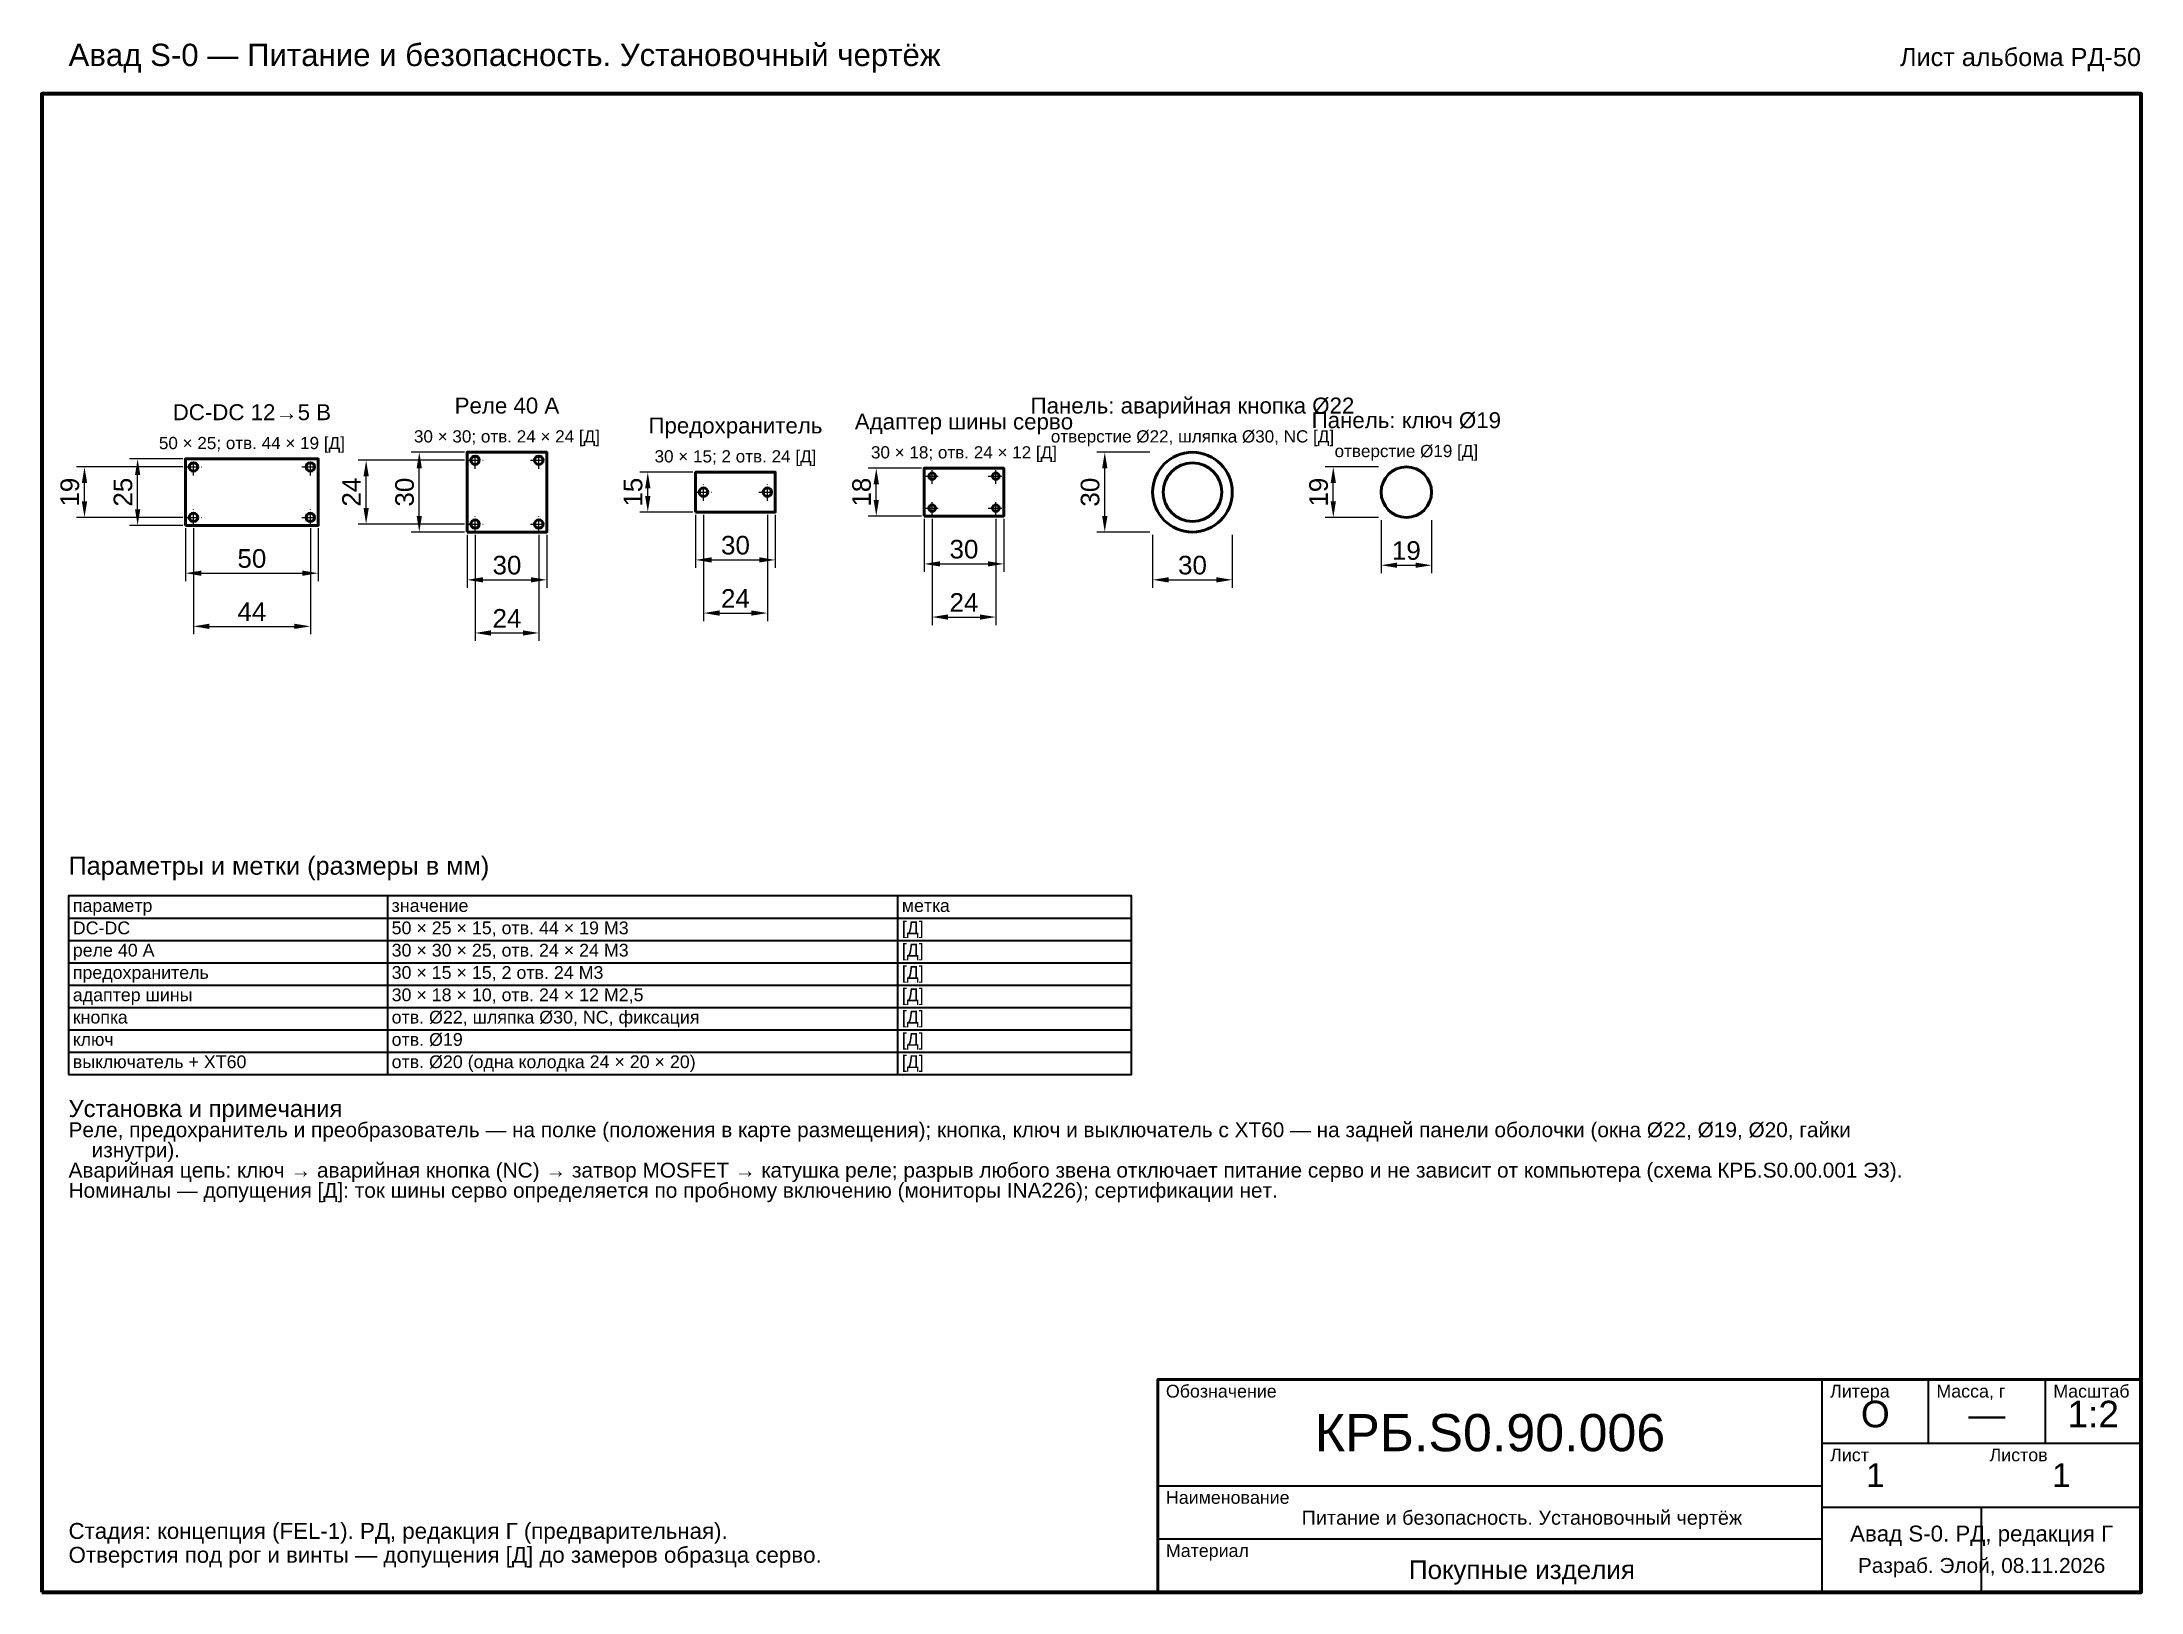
# Model space of a CAD drawing. Header units: millimetres. Extents: x 40 to 830, y 10 to 593.
import ezdxf
from ezdxf.enums import TextEntityAlignment as Align

# ---------------------------------------------------------------- set-up
doc = ezdxf.new("R2010")
doc.units = ezdxf.units.MM
doc.header["$LTSCALE"] = 2
doc.linetypes.add('DASHDOT', pattern=[3.556, 2.54, -0.508, 0, -0.508])
for name, color, linetype, lineweight in [('КОНТУР', 7, 'Continuous', 50), ('ОСИ', 1, 'DASHDOT', 18), ('ОТВЕРСТИЯ', 7, 'Continuous', 50), ('РАЗМЕРЫ', 5, 'Continuous', 18), ('РАМКА', 7, 'Continuous', 70), ('ТАБЛИЦА', 7, 'Continuous', 35), ('ТЕКСТ', 7, 'Continuous', 25)]:
    doc.layers.add(name, color=color, linetype=linetype, lineweight=lineweight)
doc.styles.add('GOST', font='arial.ttf')
doc.dimstyles.new('GOST', dxfattribs={"dimtxt": 7, "dimasz": 6, "dimexe": 3, "dimexo": 1, "dimgap": 2, "dimtad": 1, "dimdec": 1, "dimtxsty": 'GOST', "dimcen": 2.5, "dimclrd": 5, "dimclre": 5, "dimclrt": 5, "dimazin": 3, "dimtfac": 1, "dimtmove": 0, "dimatfit": 3, "dimlwd": 18, "dimlwe": 18})

msp = doc.modelspace()

# ---------------------------------------------------------------- linework, layer by layer
at = {"layer": 'КОНТУР', "lineweight": 50}
for points in [[(94, 411.5), (144, 411.5), (144, 436.5), (94, 436.5), (94, 411.5)], [(200, 409), (230, 409), (230, 439), (200, 439), (200, 409)], [(286, 416.5), (316, 416.5), (316, 431.5), (286, 431.5), (286, 416.5)], [(372, 415), (402, 415), (402, 433), (372, 433), (372, 415)]]:
    msp.add_lwpolyline(points, dxfattribs=at)
for centre, radius in [((473, 424), 15), ((553.5, 424), 9.5)]:
    msp.add_circle(centre, radius, dxfattribs=at)
at = {"layer": 'КОНТУР'}
for radius in [15, 11]:
    msp.add_circle((473, 424), radius, dxfattribs=at)
at = {"layer": 'ОСИ'}
for p, q in [((97, 430.3), (97, 436.7)), ((141, 430.3), (141, 436.7)), ((199.8, 436), (206.2, 436)), ((203, 432.8), (203, 439.2)), ((223.8, 436), (230.2, 436)), ((227, 432.8), (227, 439.2)), ((93.8, 433.5), (100.2, 433.5)), ((137.8, 433.5), (144.2, 433.5)), ((289, 420.8), (289, 427.2)), ((313, 420.8), (313, 427.2)), ((372.15, 430), (377.85, 430)), ((375, 427.15), (375, 432.85)), ((396.15, 430), (401.85, 430)), ((399, 427.15), (399, 432.85)), ((285.8, 424), (292.2, 424)), ((309.8, 424), (316.2, 424)), ((375, 415.15), (375, 420.85)), ((399, 415.15), (399, 420.85)), ((93.8, 414.5), (100.2, 414.5)), ((97, 411.3), (97, 417.7)), ((137.8, 414.5), (144.2, 414.5)), ((141, 411.3), (141, 417.7)), ((199.8, 412), (206.2, 412)), ((203, 408.8), (203, 415.2)), ((223.8, 412), (230.2, 412)), ((227, 408.8), (227, 415.2)), ((372.15, 418), (377.85, 418)), ((396.15, 418), (401.85, 418))]:
    msp.add_line(p, q, dxfattribs=at)
at = {"layer": 'ОТВЕРСТИЯ'}
for centre, radius in [((97, 433.5), 1.6), ((141, 433.5), 1.6), ((203, 436), 1.6), ((227, 436), 1.6), ((375, 430), 1.25), ((399, 430), 1.25), ((289, 424), 1.6), ((313, 424), 1.6), ((375, 418), 1.25), ((399, 418), 1.25), ((97, 414.5), 1.6), ((141, 414.5), 1.6), ((203, 412), 1.6), ((227, 412), 1.6)]:
    msp.add_circle(centre, radius, dxfattribs=at)
at = {"layer": 'РАМКА', "lineweight": 70}
msp.add_lwpolyline([(40, 10), (830, 10), (830, 574), (40, 574), (40, 10)], dxfattribs=at)
at = {"layer": 'ТАБЛИЦА'}
for p, q in [((170, 272), (170, 204.8)), ((362, 272), (362, 204.8)), ((50, 263.6), (450, 263.6)), ((50, 255.2), (450, 255.2)), ((50, 246.8), (450, 246.8)), ((50, 238.4), (450, 238.4)), ((50, 230), (450, 230)), ((50, 221.6), (450, 221.6)), ((50, 213.2), (450, 213.2)), ((710, 10), (710, 90)), ((750, 66), (750, 90)), ((794, 66), (794, 90)), ((710, 66), (830, 66)), ((460, 50), (710, 50)), ((710, 42), (830, 42)), ((770, 10), (770, 42)), ((460, 30), (710, 30))]:
    msp.add_line(p, q, dxfattribs=at)
at = {"layer": 'ТАБЛИЦА', "lineweight": 35}
msp.add_lwpolyline([(50, 204.8), (450, 204.8), (450, 272), (50, 272), (50, 204.8)], dxfattribs=at)
at = {"layer": 'ТАБЛИЦА', "lineweight": 50}
msp.add_lwpolyline([(460, 10), (830, 10), (830, 90), (460, 90), (460, 10)], dxfattribs=at)

# ---------------------------------------------------------------- texts
at = {"layer": 'ТЕКСТ', "style": 'GOST'}
for s, height, p in [('Авад S-0 — Питание и безопасность. Установочный чертёж', 8.4, (50, 584.4)), ('Параметры и метки (размеры в мм)', 6.8, (50, 280)), ('параметр', 4.8, (51.6, 266)), ('значение', 4.8, (171.6, 266)), ('метка', 4.8, (363.6, 266)), ('DC-DC', 4.8, (51.6, 257.6)), ('50 × 25 × 15, отв. 44 × 19 M3', 4.8, (171.6, 257.6)), ('[Д]', 4.8, (363.6, 257.6)), ('реле 40 А', 4.8, (51.6, 249.2)), ('30 × 30 × 25, отв. 24 × 24 M3', 4.8, (171.6, 249.2)), ('[Д]', 4.8, (363.6, 249.2)), ('30 × 15 × 15, 2 отв. 24 M3', 4.8, (171.6, 240.8)), ('[Д]', 4.8, (363.6, 240.8)), ('предохранитель', 4.8, (51.6, 240.8)), ('30 × 18 × 10, отв. 24 × 12 M2,5', 4.8, (171.6, 232.4)), ('[Д]', 4.8, (363.6, 232.4)), ('адаптер шины', 4.8, (51.6, 232.4)), ('кнопка', 4.8, (51.6, 224)), ('отв. Ø22, шляпка Ø30, NC, фиксация', 4.8, (171.6, 224)), ('[Д]', 4.8, (363.6, 224)), ('ключ', 4.8, (51.6, 215.6)), ('отв. Ø19', 4.8, (171.6, 215.6)), ('[Д]', 4.8, (363.6, 215.6)), ('выключатель + XT60', 4.8, (51.6, 207.2)), ('отв. Ø20 (одна колодка 24 × 20 × 20)', 4.8, (171.6, 207.2)), ('[Д]', 4.8, (363.6, 207.2)), ('Установка и примечания', 6.4, (50, 188.8)), ('Реле, предохранитель и преобразователь — на полке (положения в карте размещения); кнопка, ключ и выключатель с XT60 — на задней панели оболочки (окна Ø22, Ø19, Ø20, гайки', 5.6, (50, 181.2)), ('    изнутри).', 5.6, (50, 173.6)), ('Аварийная цепь: ключ → аварийная кнопка (NC) → затвор MOSFET → катушка реле; разрыв любого звена отключает питание серво и не зависит от компьютера (схема КРБ.S0.00.001 Э3).', 5.6, (50, 166)), ('Номиналы — допущения [Д]: ток шины серво определяется по пробному включению (мониторы INA226); сертификации нет.', 5.6, (50, 158.4)), ('Обозначение', 4.8, (463, 83.2)), ('Литера', 4.8, (713, 83.2)), ('Масса, г', 4.8, (753, 83.2)), ('Масштаб', 4.8, (797, 83.2)), ('Лист', 4.8, (713, 59.2)), ('Листов', 4.8, (773, 59.2)), ('Наименование', 4.8, (463, 43.2)), ('Стадия: концепция (FEL-1). РД, редакция Г (предварительная).', 6, (50, 30)), ('Отверстия под рог и винты — допущения [Д] до замеров образца серво.', 6, (50, 21)), ('Материал', 4.8, (463, 23.2))]:
    msp.add_text(s, height=height, dxfattribs=at).set_placement(p)
msp.add_text('Лист альбома РД-50', height=6.8, dxfattribs=at).set_placement((830, 584.4), align=Align.RIGHT)
for s, height, p in [('Реле 40 А', 6, (215, 456.6)), ('Панель: аварийная кнопка Ø22', 6, (473, 456.6)), ('DC-DC 12→5 В', 6, (119, 454.1)), ('Предохранитель', 6, (301, 449.1)), ('Адаптер шины серво', 6, (387, 450.6)), ('Панель: ключ Ø19', 6, (553.5, 451.1)), ('50 × 25; отв. 44 × 19 [Д]', 4.6, (119, 442.5)), ('30 × 30; отв. 24 × 24 [Д]', 4.6, (215, 445)), ('отверстие Ø22, шляпка Ø30, NC [Д]', 4.6, (473, 445)), ('30 × 15; 2 отв. 24 [Д]', 4.6, (301, 437.5)), ('30 × 18; отв. 24 × 12 [Д]', 4.6, (387, 439)), ('отверстие Ø19 [Д]', 4.6, (553.5, 439.5)), ('О', 10, (730, 77)), ('1:2', 10, (812, 77)), ('КРБ.S0.90.006', 14, (585, 70)), ('—', 10, (772, 77)), ('1', 9, (730, 54)), ('1', 9, (800, 54)), ('Питание и безопасность. Установочный чертёж', 5.3352, (597, 38)), ('Авад S-0. РД, редакция Г', 6, (770, 32)), ('Покупные изделия', 7, (597, 18.4)), ('Разраб. Элой, 08.11.2026', 5.6, (770, 20))]:
    msp.add_text(s, height=height, dxfattribs=at).set_placement(p, align=Align.MIDDLE_CENTER)

# ---------------------------------------------------------------- dimensions: what is measured, and where the dimension line sits
at = {"layer": 'РАЗМЕРЫ'}
for base, p1, p2 in [((76, 411.5), (94, 411.5), (94, 436.5)), ((162, 412), (200, 412), (200, 436)), ((182, 409), (200, 409), (200, 439)), ((440, 409), (458, 409), (458, 439)), ((56, 414.5), (94, 414.5), (94, 433.5)), ((268, 416.5), (286, 416.5), (286, 431.5)), ((354, 415), (372, 415), (372, 433)), ((526, 414.5), (544, 414.5), (544, 433.5))]:
    msp.add_linear_dim(base=base, p1=p1, p2=p2, angle=90, dimstyle='GOST', dxfattribs=at).render()
for base, p1, p2 in [((94, 393.5), (94, 411.5), (144, 411.5)), ((97, 373.5), (97, 411.5), (141, 411.5)), ((286, 398.5), (286, 416.5), (316, 416.5)), ((289, 378.5), (289, 416.5), (313, 416.5)), ((372, 397), (372, 415), (402, 415)), ((375, 377), (375, 415), (399, 415)), ((544, 396.5), (544, 414.5), (563, 414.5)), ((200, 391), (200, 409), (230, 409)), ((203, 371), (203, 409), (227, 409)), ((458, 391), (458, 409), (488, 409))]:
    msp.add_linear_dim(base=base, p1=p1, p2=p2, dimstyle='GOST', dxfattribs=at).render()

doc.saveas('drawing.dxf')
